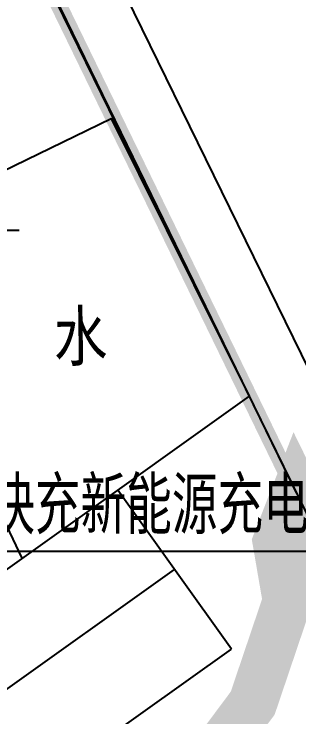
# Model space of a CAD drawing. Extents: x -809667 to 586099, y 3084146 to 3634412.
# Drawn here: x 381334.96 to 381343.69, y 3084285.41 to 3084306.99 of the extents above; entities that cross this region are included whole.
import ezdxf
from ezdxf.enums import TextEntityAlignment as Align

# ---------------------------------------------------------------- set-up
doc = ezdxf.new("R2010")
doc.units = 0
doc.header["$LTSCALE"] = 0.5
doc.layers.add('DIM-动力', color=3, linetype='CONTINUOUS')
doc.layers.add('文字', color=7, linetype='CONTINUOUS')
doc.styles.add('_TEL_DIM', font='SIMPLEX', dxfattribs={"width": 0.8, "height": 3.5, "bigfont": 'HZTXT'})
doc.styles.add('DIMST', font='', dxfattribs={"width": 0.8})
doc.styles.add('HZ', font='', dxfattribs={"width": 0.8})
doc.styles.get('DIMST').set_extended_font_data('SimSun')
doc.styles.get('HZ').set_extended_font_data('NSimSun')

# ---------------------------------------------------------------- blocks, each defined once
blk = doc.blocks.new('123213')
at = {"layer": '文字', "color": 8, "linetype": 'Continuous'}
for p, q in [((381930.593, 3087172.569), (381938.631, 3087156.117)), ((381905.936, 3087131.757), (381933.727, 3087151.604))]:
    blk.add_line(p, q, dxfattribs=at)
at = {"layer": '文字', "color": 8, "linetype": 'Continuous', "flags": 128}
for points, const_width in [([(381770.36, 3087190.836), (381776.82, 3087194.935), (381881.084, 3087269.946), (381943.363, 3087141.793), (381981.092, 3087094.498), (381852.786, 3087079.875), (381804.234, 3087074.341), (381783.884, 3087061.618), (381723.068, 3087158.892), (381743.418, 3087171.615), (381743.418, 3087171.615), (381743.418, 3087171.615), (381770.36, 3087190.836)], 0.5), ([(381804.234, 3087074.341), (381852.786, 3087079.875), (381981.092, 3087094.498), (381943.469, 3087141.66), (381937.453, 3087153.954), (381936.869, 3087152.452), (381937.181, 3087150.636), (381936.123, 3087147.502), (381933.646, 3087144.173), (381869.205, 3087098.152), (381866.3, 3087104.178), (381855.665, 3087096.791), (381846.555, 3087097.31), (381816.785, 3087092.33)], 1.5)]:
    blk.add_lwpolyline(points, dxfattribs=dict(at, const_width=const_width))
for points in [[(381770.36, 3087190.836), (381776.82, 3087194.935), (381881.084, 3087269.946), (381937.452, 3087153.956)], [(381921.208, 3087187.22), (381938.935, 3087150.94)], [(381936.011, 3087156.922), (381924.545, 3087148.733)], [(381935.471, 3087149.163), (381931.984, 3087154.045)]]:
    blk.add_lwpolyline(points, dxfattribs=at)
at = {"layer": '文字', "color": 8, "linetype": 'Continuous'}
for points in [[(381924.357, 3087161.838), (381931.782, 3087165.447), (381936.012, 3087156.922)], [(381924.357, 3087161.838), (381929.049, 3087151.949)]]:
    blk.add_lwpolyline(points, dxfattribs=at)
at = {"layer": '文字', "color": 8, "linetype": 'Continuous', "flags": 128}
blk.add_lwpolyline([(381898.295, 3087098.455), (381939.043, 3087103.11, 0.590353), (381945.041, 3087117.684), (381943.166, 3087120.021, 0.397913), (381930.916, 3087121.713), (381914.916, 3087110.286, -0.467402), (381901.551, 3087113.76), (381899.743, 3087117.58, -0.362953), (381901.679, 3087125.03), (381935.471, 3087149.163)], format="xyb", dxfattribs=at)
at = {"layer": '文字', "color": 8, "linetype": 'Continuous', "style": 'HZ', "width": 0.8}
blk.add_text('水', height=1.5, rotation=0.8, dxfattribs=at).set_placement((381930.844, 3087158.798, 0.716), align=Align.MIDDLE)
at = {"layer": '文字', "color": 8, "linetype": 'Continuous', "insert": (381925.191, 3087193.2, 0.716), "char_height": 5, "width": 162.80629, "attachment_point": 1, "rotation": 27.4834, "style": 'DIMST'}
blk.add_mtext('{\\fSimHei|b0|i0|c134|p49;老\\P\\P\\P虎\\P\\P\\P路}', dxfattribs=at)

msp = doc.modelspace()

# ---------------------------------------------------------------- linework, layer by layer
at = {"layer": 'DIM-动力', "linetype": 'Continuous'}
for p, q in [((381328.859, 3084300.356), (381335.11, 3084300.356)), ((381332.191, 3084290.496), (381350.205, 3084290.496))]:
    msp.add_line(p, q, dxfattribs=at)

# ---------------------------------------------------------------- block references
at = {"layer": '文字', "color": 8}
msp.add_blockref('123213', (-593.85, -2861.67), dxfattribs=at)

# ---------------------------------------------------------------- texts
at = {"layer": 'DIM-动力', "color": 7, "linetype": 'Continuous', "style": '_TEL_DIM', "width": 0.8}
msp.add_text('快充新能源充电桩（', height=1.75, dxfattribs=at).set_placement((381334.194, 3084291.021))

doc.saveas('drawing.dxf')
